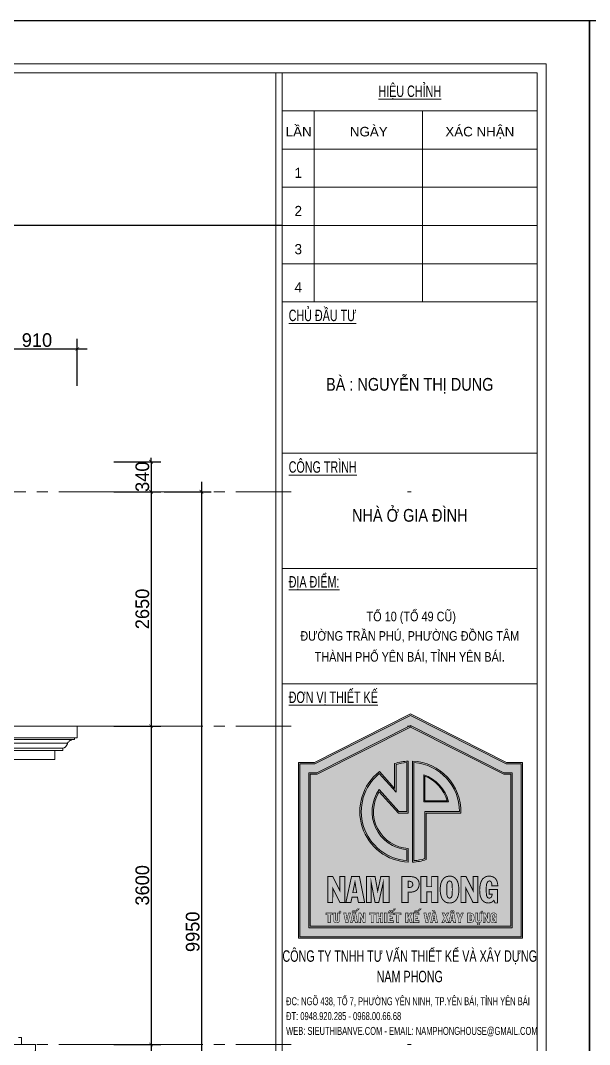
# Model space of a CAD drawing. Header units: millimetres. Extents: x 1832547 to 2001569, y -558009 to -417808.
# Drawn here: x 1930443 to 1936872, y -523644 to -512066 of the extents above; entities that cross this region are included whole.
import ezdxf
from ezdxf.enums import TextEntityAlignment as Align

# ---------------------------------------------------------------- set-up
doc = ezdxf.new("R2010")
doc.units = ezdxf.units.MM
doc.header["$MEASUREMENT"] = 0
doc.linetypes.add('CENTER', pattern=[2, 1.25, -0.25, 0.25, -0.25])
doc.layers.get('0').update_dxf_attribs({"linetype": 'CONTINUOUS'})
doc.layers.get('DEFPOINTS').update_dxf_attribs({"linetype": 'CONTINUOUS'})
for name, color, linetype, lineweight in [('CA. TUONG', 30, 'CONTINUOUS', 30), ('CA.dim 08', 8, 'CONTINUOUS', 13), ('CA.manh 08', 8, 'CONTINUOUS', 9), ('CA.thay 145', 145, 'CONTINUOUS', 18), ('CA.tim 67', 67, 'CENTER', 9), ('NP-HATCH', 251, 'CONTINUOUS', 15)]:
    doc.layers.add(name, color=color, linetype=linetype, lineweight=lineweight)
doc.styles.get("Standard").update_dxf_attribs({"font": 'roman.shx'})
doc.styles.add('VH01-VNAVANTH', font='Vhavan.ttf', dxfattribs={"width": 0.8})
doc.styles.add('VH02-VNARIALH', font='Vharial.ttf', dxfattribs={"width": 0.8})
doc.styles.add('VH03-VNHELVETLNSH', font='Vhhels.ttf')
doc.dimstyles.new('CA 70', dxfattribs={"dimscale": 0.7, "dimtxt": 220, "dimasz": 60, "dimexe": 160, "dimexo": 0, "dimgap": 30, "dimtad": 1, "dimdec": 0, "dimrnd": 5, "dimzin": 0, "dimdsep": 46, "dimtxsty": 'Standard', "dimblk": 'ARCHTICK', "dimcen": 0.09, "dimdle": 160, "dimclrd": 256, "dimclre": 256, "dimclrt": 255, "dimadec": 0, "dimazin": 0, "dimtfac": 1, "dimtdec": 0, "dimtix": 1, "dimtmove": 2, "dimatfit": 3, "dimldrblk": 'DOT', "dimfxl": 600, "dimfxlon": 1, "dimtolj": 1, "dimtzin": 0, "dimarcsym": 0})

# ---------------------------------------------------------------- blocks, each defined once
blk = doc.blocks.new('A$C2d76a15f')
at = {"true_color": 0xf67c37}
h = blk.add_hatch(color=30, dxfattribs=at)
h.dxf.hatch_style = 1
h.paths.add_polyline_path([(26594, 11499, 0.393066), (26118, 12011), (26118, 10987, 0.05605), (26231, 11008), (26231, 11499)], flags=0)
h.paths.add_polyline_path([(26221, 11602), (26221, 11885, -0.247253), (26479, 11602)], flags=0)
h.paths.add_polyline_path([(26231, 11612), (26231, 11870, -0.229223), (26465, 11612)], flags=0)
h.paths.add_polyline_path([(26044, 12011, 0.05605), (25931, 11990), (25931, 11701), (25756, 11896, 0.677515), (26044, 10987), (26044, 11100, -0.576232), (25754, 11730), (25961, 11499), (26044, 11499)], flags=0)
h.paths.add_polyline_path([(26081, 12502), (25082, 11998), (24926, 11998), (24926, 10192), (27236, 10192), (27236, 11998), (27081, 11998)])
h.paths.add_polyline_path([(27058, 11905), (27143, 11905), (27143, 10286), (25019, 10286), (25019, 11905), (25104, 11905), (26081, 12398)], flags=16)
h.paths.add_polyline_path([(27055, 11890), (27128, 11890), (27128, 10301), (25034, 10301), (25034, 11890), (25107, 11890), (26081, 12381)], flags=0)
h.paths.add_polyline_path([(26609, 11484), (26246, 11484), (26246, 10997, -0.068997), (26103, 10971), (26103, 12027, -0.410167)], flags=0)
h.paths.add_polyline_path([(26594, 11499), (26231, 11499), (26231, 11008, -0.05605), (26118, 10987), (26118, 12011, -0.393066)], flags=0)
h.paths.add_polyline_path([(26059, 12027), (26059, 11484), (25955, 11484), (25755, 11705, 0.57169), (26059, 11114), (26059, 10971, -0.698744), (25757, 11917), (25916, 11740), (25916, 12001, -0.068997)], flags=0)
h.paths.add_polyline_path([(26044, 12011), (26044, 11499), (25961, 11499), (25754, 11730, 0.576232), (26044, 11100), (26044, 10987, -0.677515), (25756, 11896), (25931, 11701), (25931, 11990, -0.05605)], flags=0)
at = {"true_color": 0xfffc00}
h = blk.add_hatch(color=2, dxfattribs=at)
h.dxf.hatch_style = 1
h.paths.add_polyline_path([(26465, 11612, 0.229223), (26231, 11870), (26231, 11612)], flags=0)
h.paths.add_polyline_path([(27128, 11890), (27055, 11890), (26081, 12381), (25107, 11890), (25034, 11890), (25034, 10301), (27128, 10301)])
h.paths.add_polyline_path([(26246, 10997, -0.068997), (26103, 10971), (26103, 12027, -0.410167), (26609, 11484), (26246, 11484)], flags=16)
h.paths.add_polyline_path([(26231, 11008, -0.05605), (26118, 10987), (26118, 12011, -0.393066), (26594, 11499), (26231, 11499)], flags=0)
h.paths.add_polyline_path([(26059, 11114), (26059, 10971, -0.698744), (25757, 11917), (25916, 11740), (25916, 12001, -0.068997), (26059, 12027), (26059, 11484), (25955, 11484), (25755, 11705, 0.57169)], flags=16)
h.paths.add_polyline_path([(26479, 11602), (26221, 11602), (26221, 11885, -0.247253)], flags=0)
h.paths.add_polyline_path([(26465, 11612), (26231, 11612), (26231, 11870, -0.229223)], flags=0)
h.paths.add_polyline_path([(26044, 11100), (26044, 10987, -0.677515), (25756, 11896), (25931, 11701), (25931, 11990, -0.05605), (26044, 12011), (26044, 11499), (25961, 11499), (25754, 11730, 0.576232)], flags=0)
at = {"true_color": 0xf67c37}
h = blk.add_hatch(color=30, dxfattribs=at)
h.dxf.hatch_style = 1
h.paths.add_polyline_path([(26231, 11499), (26594, 11499, 0.393066), (26118, 12011), (26118, 10987, 0.05605), (26231, 11008)])
h.paths.add_polyline_path([(26221, 11602), (26221, 11885, -0.247253), (26479, 11602)], flags=16)
h.paths.add_polyline_path([(26231, 11612), (26231, 11870, -0.229223), (26465, 11612)], flags=0)
h.paths.add_polyline_path([(26044, 12011, 0.05605), (25931, 11990), (25931, 11701), (25756, 11896, 0.677515), (26044, 10987), (26044, 11100, -0.576232), (25754, 11730), (25961, 11499), (26044, 11499)])
at = {"true_color": 0xfffc00}
h = blk.add_hatch(color=2, dxfattribs=at)
h.dxf.hatch_style = 1
h.paths.add_polyline_path([(26465, 11612, 0.229223), (26231, 11870), (26231, 11612)])
at = {"true_color": 0xf67c37}
h = blk.add_hatch(color=30, dxfattribs=at)
h.dxf.hatch_style = 1
h.paths.add_polyline_path([(25549, 10820), (25466, 10820), (25407, 10549), (25459, 10549), (25471, 10604), (25528, 10604), (25538, 10549), (25603, 10549)])
h.paths.add_polyline_path([(25479, 10652), (25502, 10762), (25520, 10652)], flags=16)
h.paths.add_polyline_path([(25672, 10756), (25712, 10549), (25750, 10549), (25795, 10749), (25795, 10549), (25858, 10549), (25858, 10820), (25772, 10820), (25739, 10668), (25712, 10820), (25623, 10820), (25623, 10549), (25671, 10549)])
h.paths.add_polyline_path([(26163, 10701), (26170, 10720), (26172, 10743), (26172, 10748), (26169, 10769), (26160, 10787), (26147, 10801), (26144, 10804), (26128, 10812), (26109, 10818), (26087, 10820), (25992, 10820), (25992, 10549), (26056, 10549), (26056, 10659), (26066, 10659), (26080, 10658), (26091, 10658), (26112, 10661), (26130, 10668), (26145, 10677), (26153, 10685)])
h.paths.add_polyline_path([(26056, 10705), (26056, 10771), (26067, 10771), (26076, 10771), (26094, 10764), (26101, 10757), (26107, 10738), (26105, 10728), (26094, 10713), (26087, 10709), (26067, 10705)], flags=16)
h.paths.add_polyline_path([(26366, 10820), (26303, 10820), (26303, 10715), (26253, 10715), (26253, 10820), (26189, 10820), (26189, 10549), (26253, 10549), (26253, 10660), (26303, 10660), (26303, 10549), (26366, 10549)])
h.paths.add_polyline_path([(26587, 10684), (26587, 10701), (26584, 10724), (26580, 10745), (26575, 10764), (26567, 10781), (26558, 10793), (26545, 10807), (26529, 10817), (26511, 10823), (26490, 10825), (26474, 10823), (26455, 10819), (26439, 10810), (26425, 10797), (26413, 10780), (26407, 10769), (26400, 10751), (26396, 10731), (26393, 10709), (26392, 10684), (26392, 10667), (26395, 10644), (26399, 10624), (26405, 10605), (26413, 10588), (26422, 10575), (26435, 10562), (26451, 10552), (26470, 10546), (26490, 10544), (26506, 10545), (26525, 10550), (26541, 10559), (26555, 10572), (26567, 10589), (26572, 10599), (26579, 10617), (26584, 10637), (26586, 10660)])
h.paths.add_polyline_path([(26461, 10714), (26462, 10735), (26464, 10750), (26464, 10750), (26474, 10769), (26490, 10775), (26507, 10768), (26515, 10749), (26517, 10735), (26518, 10713), (26519, 10684), (26518, 10655), (26517, 10633), (26515, 10619), (26515, 10619), (26506, 10600), (26489, 10594), (26473, 10601), (26464, 10620), (26462, 10633), (26461, 10655), (26460, 10685)], flags=16)
h.paths.add_polyline_path([(26660, 10700), (26735, 10549), (26786, 10549), (26786, 10820), (26735, 10820), (26735, 10674), (26662, 10820), (26609, 10820), (26609, 10549), (26660, 10549)])
h.paths.add_polyline_path([(26873, 10711), (26875, 10732), (26878, 10748), (26889, 10768), (26904, 10775), (26913, 10773), (26926, 10761), (26930, 10748), (26931, 10723), (26993, 10723), (26992, 10741), (26988, 10762), (26981, 10781), (26971, 10796), (26959, 10808), (26943, 10817), (26924, 10823), (26902, 10825), (26883, 10823), (26865, 10818), (26849, 10808), (26835, 10795), (26824, 10778), (26818, 10764), (26812, 10746), (26808, 10725), (26805, 10703), (26804, 10678), (26805, 10659), (26807, 10636), (26811, 10615), (26818, 10597), (26826, 10581), (26829, 10577), (26842, 10562), (26858, 10552), (26876, 10546), (26897, 10544), (26908, 10545), (26927, 10551), (26937, 10557), (26952, 10571), (26965, 10544), (26990, 10544), (26990, 10684), (26904, 10684), (26904, 10638), (26935, 10638), (26935, 10629), (26928, 10610), (26922, 10601), (26905, 10594), (26887, 10600), (26877, 10619), (26875, 10634), (26873, 10656), (26873, 10684)])
h.paths.add_polyline_path([(25395, 10820), (25345, 10820), (25344, 10674), (25271, 10820), (25218, 10820), (25218, 10549), (25269, 10549), (25270, 10700), (25345, 10549), (25395, 10549)])
h = blk.add_hatch(color=30, dxfattribs=at)
h.dxf.hatch_style = 1
h.paths.add_polyline_path([(26861, 10439), (26841, 10439), (26841, 10339), (26860, 10339), (26860, 10395), (26888, 10339), (26907, 10339), (26907, 10439), (26888, 10439), (26888, 10385)])
h.paths.add_polyline_path([(25245, 10420), (25266, 10420), (25266, 10439), (25200, 10439), (25200, 10420), (25221, 10420), (25221, 10339), (25245, 10339)])
h.paths.add_polyline_path([(25339, 10356), (25340, 10363), (25341, 10371), (25341, 10432), (25346, 10434), (25350, 10438), (25355, 10444), (25356, 10450), (25355, 10454), (25353, 10458), (25350, 10460), (25346, 10461), (25344, 10461), (25338, 10457), (25336, 10454), (25336, 10451), (25338, 10445), (25340, 10443), (25343, 10442), (25342, 10440), (25339, 10439), (25321, 10439), (25321, 10371), (25321, 10366), (25319, 10360), (25317, 10358), (25311, 10356), (25308, 10356), (25303, 10360), (25302, 10362), (25301, 10370), (25301, 10439), (25278, 10439), (25278, 10371), (25278, 10363), (25280, 10356), (25282, 10351), (25285, 10346), (25290, 10342), (25295, 10339), (25301, 10338), (25309, 10337), (25309, 10337), (25316, 10338), (25323, 10339), (25328, 10342), (25333, 10346), (25333, 10346), (25336, 10350)])
h.paths.add_polyline_path([(25408, 10439), (25384, 10439), (25405, 10339), (25430, 10339), (25455, 10439), (25435, 10439), (25419, 10369)])
h.paths.add_polyline_path([(25501, 10469), (25484, 10469), (25469, 10448), (25484, 10448), (25492, 10460), (25501, 10448), (25516, 10448)])
h.paths.add_polyline_path([(25545, 10482), (25525, 10482), (25513, 10461), (25526, 10461)])
h.paths.add_polyline_path([(25509, 10439), (25478, 10439), (25456, 10339), (25476, 10339), (25480, 10359), (25501, 10359), (25505, 10339), (25529, 10339)])
h.paths.add_polyline_path([(25498, 10377), (25483, 10377), (25492, 10418)], flags=16)
h.paths.add_polyline_path([(25562, 10439), (25542, 10439), (25542, 10339), (25561, 10339), (25561, 10395), (25589, 10339), (25608, 10339), (25608, 10439), (25589, 10439), (25589, 10385)])
h.paths.add_polyline_path([(25716, 10439), (25650, 10439), (25650, 10420), (25671, 10420), (25671, 10339), (25695, 10339), (25695, 10420), (25716, 10420)])
h.paths.add_polyline_path([(25751, 10439), (25727, 10439), (25727, 10339), (25751, 10339), (25751, 10380), (25770, 10380), (25770, 10339), (25793, 10339), (25793, 10439), (25770, 10439), (25770, 10400), (25751, 10400)])
h.paths.add_polyline_path([(25832, 10439), (25808, 10439), (25808, 10339), (25832, 10339)])
h.paths.add_polyline_path([(25903, 10439), (25845, 10439), (25845, 10339), (25903, 10339), (25903, 10359), (25868, 10359), (25868, 10380), (25892, 10380), (25892, 10399), (25868, 10399), (25868, 10420), (25903, 10420)])
h.paths.add_polyline_path([(25882, 10469), (25865, 10469), (25850, 10448), (25865, 10448), (25873, 10460), (25882, 10448), (25897, 10448)])
h.paths.add_polyline_path([(25926, 10482), (25906, 10482), (25894, 10461), (25907, 10461)])
h.paths.add_polyline_path([(25982, 10439), (25916, 10439), (25916, 10420), (25937, 10420), (25937, 10339), (25961, 10339), (25961, 10420), (25982, 10420)])
h.paths.add_polyline_path([(26055, 10439), (26031, 10439), (26031, 10339), (26055, 10339), (26055, 10367), (26065, 10382), (26078, 10339), (26101, 10339), (26081, 10406), (26101, 10439), (26078, 10439), (26055, 10396)])
h.paths.add_polyline_path([(26170, 10439), (26112, 10439), (26112, 10339), (26170, 10339), (26170, 10359), (26135, 10359), (26135, 10380), (26159, 10380), (26159, 10399), (26135, 10399), (26135, 10420), (26170, 10420)])
h.paths.add_polyline_path([(26149, 10469), (26132, 10469), (26117, 10448), (26132, 10448), (26140, 10460), (26149, 10448), (26164, 10448)])
h.paths.add_polyline_path([(26193, 10482), (26173, 10482), (26161, 10461), (26174, 10461)])
h.paths.add_polyline_path([(26291, 10439), (26272, 10439), (26256, 10369), (26245, 10439), (26221, 10439), (26242, 10339), (26266, 10339)])
h.paths.add_polyline_path([(26345, 10439), (26314, 10439), (26292, 10339), (26312, 10339), (26316, 10359), (26338, 10359), (26342, 10339), (26365, 10339)])
h.paths.add_polyline_path([(26328, 10418), (26335, 10377), (26319, 10377)], flags=16)
h.paths.add_polyline_path([(26329, 10469), (26309, 10469), (26328, 10448), (26341, 10448)])
h.paths.add_polyline_path([(26481, 10439), (26460, 10439), (26448, 10413), (26438, 10439), (26412, 10439), (26435, 10389), (26409, 10339), (26431, 10339), (26444, 10369), (26456, 10339), (26482, 10339), (26457, 10394)])
h.paths.add_polyline_path([(26535, 10439), (26504, 10439), (26482, 10339), (26502, 10339), (26506, 10359), (26528, 10359), (26531, 10339), (26555, 10339)])
h.paths.add_polyline_path([(26518, 10418), (26524, 10377), (26509, 10377)], flags=16)
h.paths.add_polyline_path([(26527, 10469), (26510, 10469), (26495, 10448), (26510, 10448), (26518, 10460), (26527, 10448), (26542, 10448)])
h.paths.add_polyline_path([(26586, 10439), (26561, 10439), (26584, 10378), (26584, 10339), (26608, 10339), (26608, 10379), (26634, 10439), (26613, 10439), (26598, 10400)])
h.paths.add_polyline_path([(26747, 10383), (26748, 10391), (26747, 10395), (26747, 10402), (26745, 10409), (26743, 10415), (26741, 10421), (26737, 10426), (26735, 10428), (26730, 10432), (26725, 10435), (26719, 10437), (26712, 10439), (26705, 10439), (26679, 10439), (26679, 10339), (26708, 10339), (26712, 10339), (26719, 10340), (26725, 10342), (26730, 10345), (26735, 10349), (26739, 10354), (26740, 10357), (26743, 10363), (26745, 10369), (26746, 10375)])
h.paths.add_polyline_path([(26703, 10421), (26705, 10421), (26705, 10421), (26711, 10420), (26716, 10417), (26720, 10411), (26721, 10406), (26722, 10400), (26722, 10392), (26722, 10389), (26722, 10381), (26721, 10374), (26720, 10369), (26719, 10367), (26716, 10361), (26711, 10358), (26706, 10357), (26703, 10357)], flags=16)
h.paths.add_polyline_path([(26783, 10439), (26760, 10439), (26760, 10371), (26760, 10363), (26762, 10356), (26764, 10351), (26767, 10346), (26772, 10342), (26777, 10339), (26783, 10338), (26791, 10337), (26791, 10337), (26798, 10338), (26805, 10339), (26810, 10342), (26815, 10345), (26818, 10350), (26821, 10356), (26822, 10363), (26823, 10371), (26823, 10432), (26828, 10434), (26833, 10438), (26833, 10438), (26837, 10444), (26838, 10450), (26837, 10454), (26835, 10458), (26832, 10460), (26828, 10461), (26826, 10461), (26820, 10457), (26818, 10454), (26818, 10451), (26820, 10445), (26823, 10443), (26825, 10442), (26824, 10440), (26821, 10439), (26803, 10439), (26803, 10371), (26803, 10366), (26801, 10360), (26799, 10358), (26793, 10356), (26790, 10356), (26785, 10360), (26784, 10362), (26783, 10370)])
h.paths.add_polyline_path([(26983, 10389), (26951, 10389), (26951, 10372), (26963, 10372), (26962, 10368), (26960, 10361), (26957, 10358), (26951, 10356), (26949, 10356), (26944, 10359), (26941, 10365), (26941, 10367), (26940, 10372), (26939, 10380), (26939, 10389), (26939, 10393), (26940, 10401), (26940, 10408), (26941, 10413), (26942, 10415), (26946, 10421), (26951, 10422), (26955, 10422), (26959, 10417), (26959, 10417), (26961, 10412), (26961, 10403), (26984, 10403), (26984, 10406), (26983, 10413), (26982, 10420), (26979, 10426), (26976, 10431), (26974, 10433), (26969, 10436), (26964, 10439), (26957, 10440), (26950, 10441), (26946, 10441), (26940, 10440), (26934, 10437), (26929, 10434), (26925, 10429), (26921, 10424), (26920, 10421), (26918, 10415), (26916, 10409), (26915, 10402), (26914, 10395), (26914, 10387), (26914, 10383), (26914, 10375), (26915, 10368), (26917, 10362), (26919, 10356), (26922, 10351), (26925, 10346), (26930, 10342), (26935, 10339), (26941, 10338), (26948, 10337), (26953, 10338), (26959, 10340), (26964, 10342), (26969, 10347), (26973, 10337), (26983, 10337)])
h.paths.add_polyline_path([(26800, 10333), (26783, 10333), (26783, 10316), (26800, 10316)])
at = {"layer": 'NP-HATCH'}
h = blk.add_hatch(color=256, dxfattribs=at)
h.dxf.hatch_style = 1
h.paths.add_polyline_path([(27251, 12013), (27084, 12013), (26081, 12519), (25078, 12013), (24911, 12013), (24911, 10177), (27251, 10177)])
h.paths.add_polyline_path([(27236, 10192), (24926, 10192), (24926, 11998), (25082, 11998), (26081, 12502), (27081, 11998), (27236, 11998)], flags=16)
h.paths.add_polyline_path([(27143, 10286), (25019, 10286), (25019, 11905), (25104, 11905), (26081, 12398), (27058, 11905), (27143, 11905)], flags=0)
h.paths.add_polyline_path([(27128, 10301), (25034, 10301), (25034, 11890), (25107, 11890), (26081, 12381), (27055, 11890), (27128, 11890)], flags=0)
h.paths.add_polyline_path([(26246, 10997, -0.068997), (26103, 10971), (26103, 12027, -0.410167), (26609, 11484), (26246, 11484)], flags=0)
h.paths.add_polyline_path([(26231, 11008, -0.05605), (26118, 10987), (26118, 12011, -0.393066), (26594, 11499), (26231, 11499)], flags=0)
h.paths.add_polyline_path([(26059, 10971, -0.698744), (25757, 11917), (25916, 11740), (25916, 12001, -0.068997), (26059, 12027), (26059, 11484), (25955, 11484), (25755, 11705, 0.57169), (26059, 11114)], flags=0)
h.paths.add_polyline_path([(26044, 10987, -0.677515), (25756, 11896), (25931, 11701), (25931, 11990, -0.05605), (26044, 12011), (26044, 11499), (25961, 11499), (25754, 11730, 0.576232), (26044, 11100)], flags=0)
h.paths.add_polyline_path([(26479, 11602), (26221, 11602), (26221, 11885, -0.247253)], flags=0)
h.paths.add_polyline_path([(26465, 11612), (26231, 11612), (26231, 11870, -0.229223)], flags=0)
h.paths.add_polyline_path([(26103, 12027), (26103, 10971, 0.068997), (26246, 10997), (26246, 11484), (26609, 11484, 0.410167)], flags=0)
h.paths.add_polyline_path([(26059, 12027, 0.068997), (25916, 12001), (25916, 11740), (25757, 11917, 0.698744), (26059, 10971), (26059, 11114, -0.57169), (25755, 11705), (25955, 11484), (26059, 11484)], flags=0)
h = blk.add_hatch(color=256, dxfattribs=at)
h.dxf.hatch_style = 1
h.paths.add_polyline_path([(25104, 11905), (25019, 11905), (25019, 10286), (27143, 10286), (27143, 11905), (27058, 11905), (26081, 12398)])
h.paths.add_polyline_path([(27128, 11890), (27055, 11890), (26081, 12381), (25107, 11890), (25034, 11890), (25034, 10301), (27128, 10301)], flags=16)
h.paths.add_polyline_path([(26059, 12027), (26059, 11484), (25955, 11484), (25755, 11705, 0.57169), (26059, 11114), (26059, 10971, -0.698744), (25757, 11917), (25916, 11740), (25916, 12001, -0.068997)], flags=0)
h.paths.add_polyline_path([(26103, 12027, -0.410167), (26609, 11484), (26246, 11484), (26246, 10997, -0.068997), (26103, 10971)], flags=0)
h.paths.add_polyline_path([(26044, 12011), (26044, 11499), (25961, 11499), (25754, 11730, 0.576232), (26044, 11100), (26044, 10987, -0.677515), (25756, 11896), (25931, 11701), (25931, 11990, -0.05605)], flags=0)
h.paths.add_polyline_path([(26118, 12011, -0.393066), (26594, 11499), (26231, 11499), (26231, 11008, -0.05605), (26118, 10987)], flags=0)
h.paths.add_polyline_path([(26221, 11885, -0.247253), (26479, 11602), (26221, 11602)], flags=0)
h.paths.add_polyline_path([(26231, 11870, -0.229223), (26465, 11612), (26231, 11612)], flags=0)
h = blk.add_hatch(color=256, dxfattribs=at)
h.dxf.hatch_style = 1
h.paths.add_polyline_path([(26103, 12027), (26103, 10971, 0.068997), (26246, 10997), (26246, 11484), (26609, 11484, 0.410167)])
h.paths.add_polyline_path([(26118, 12011), (26118, 10987, 0.05605), (26231, 11008), (26231, 11499), (26594, 11499, 0.393066)], flags=16)
h.paths.add_polyline_path([(26221, 11885, -0.247253), (26479, 11602), (26221, 11602)], flags=0)
h.paths.add_polyline_path([(26231, 11870, -0.229223), (26465, 11612), (26231, 11612)], flags=0)
h.paths.add_polyline_path([(26059, 12027, 0.068997), (25916, 12001), (25916, 11740), (25757, 11917, 0.698744), (26059, 10971), (26059, 11114, -0.57169), (25755, 11705), (25955, 11484), (26059, 11484)])
h.paths.add_polyline_path([(26044, 11100, -0.576232), (25754, 11730), (25961, 11499), (26044, 11499), (26044, 12011, 0.05605), (25931, 11990), (25931, 11701), (25756, 11896, 0.677515), (26044, 10987)], flags=16)
h = blk.add_hatch(color=256, dxfattribs=at)
h.dxf.hatch_style = 1
h.paths.add_polyline_path([(26221, 11885), (26221, 11602), (26479, 11602, 0.247253)])
h.paths.add_polyline_path([(26231, 11870), (26231, 11612), (26465, 11612, 0.229223)], flags=16)
at = {"color": 4, "linetype": 'Continuous', "lineweight": 18}
for p, q in [((27498, 19313), (1212, 19313)), ((27498, 453), (27498, 19313))]:
    blk.add_line(p, q, dxfattribs=at)
for p, q in [((27405, 19220), (1306, 19220)), ((27405, 546), (27405, 19220)), ((24743, 18820), (27405, 18820)), ((24743, 18421), (27405, 18421)), ((24743, 16824), (27405, 16824)), ((24743, 15245), (27405, 15245)), ((24743, 14039), (27405, 14039)), ((24743, 12834), (27405, 12834))]:
    blk.add_line(p, q)
at = {"linetype": 'Continuous', "lineweight": 18, "ltscale": 100}
for p, q in [((24677, 546), (24677, 19220)), ((24743, 546), (24743, 19220))]:
    blk.add_line(p, q, dxfattribs=at)
at = {"color": 8, "linetype": 'Continuous', "lineweight": 18, "ltscale": 100}
blk.add_line((25076, 16824), (25076, 18820), dxfattribs=at)
at = {"color": 8}
for p, q in [((26207, 16824), (26207, 18820)), ((24743, 18022), (27405, 18022)), ((24743, 17622), (27405, 17622)), ((24743, 17223), (27405, 17223))]:
    blk.add_line(p, q, dxfattribs=at)
for points in [[(27251, 12013), (27084, 12013), (26081, 12519), (25078, 12013), (24911, 12013), (24911, 10177), (27251, 10177)], [(27236, 11998), (27081, 11998), (26081, 12502), (25082, 11998), (24926, 11998), (24926, 10192), (27236, 10192)], [(27143, 10286), (25019, 10286), (25019, 11905), (25104, 11905), (26081, 12398), (27058, 11905), (27143, 11905)], [(27128, 10301), (25034, 10301), (25034, 11890), (25107, 11890), (26081, 12381), (27055, 11890), (27128, 11890)]]:
    blk.add_lwpolyline(points, close=True)
for points in [[(26059, 10971, -0.698744), (25757, 11917), (25916, 11740), (25916, 12001, -0.068997), (26059, 12027), (26059, 11484), (25955, 11484), (25755, 11705, 0.57169), (26059, 11114)], [(26044, 12011, 0.05605), (25931, 11990), (25931, 11701), (25756, 11896, 0.677515), (26044, 10987), (26044, 11100, -0.576232), (25754, 11730), (25961, 11499), (26044, 11499)], [(26044, 10987, -0.677515), (25756, 11896), (25931, 11701), (25931, 11990, -0.05605), (26044, 12011), (26044, 11499), (25961, 11499), (25754, 11730, 0.576232), (26044, 11100)], [(26609, 11484), (26246, 11484), (26246, 10997, -0.068997), (26103, 10971), (26103, 12027, -0.410167)], [(26118, 12011), (26118, 10987, 0.05605), (26231, 11008), (26231, 11499), (26594, 11499, 0.393066)], [(26594, 11499), (26231, 11499), (26231, 11008, -0.05605), (26118, 10987), (26118, 12011, -0.393066)], [(26479, 11602), (26221, 11602), (26221, 11885, -0.247253)], [(26231, 11612), (26231, 11870, -0.229223), (26465, 11612)], [(26465, 11612), (26231, 11612), (26231, 11870, -0.229223)]]:
    blk.add_lwpolyline(points, format="xyb", close=True)
at = {"layer": 'DEFPOINTS', "ltscale": 600}
for p, q in [((0, 0), (0, 19765)), ((0, 19765), (27951, 19765)), ((27951, 19765), (27951, 0))]:
    blk.add_line(p, q, dxfattribs=at)
at = {"layer": 'NP-HATCH'}
for points, const_width in [([(25395, 10820), (25345, 10820), (25344, 10674), (25271, 10820), (25218, 10820), (25218, 10549), (25269, 10549), (25270, 10700), (25345, 10549), (25395, 10549)], 10), ([(25549, 10820), (25466, 10820), (25407, 10549), (25459, 10549), (25471, 10604), (25528, 10604), (25538, 10549), (25603, 10549)], 10), ([(25672, 10756), (25712, 10549), (25750, 10549), (25795, 10749), (25795, 10549), (25858, 10549), (25858, 10820), (25772, 10820), (25739, 10668), (25712, 10820), (25623, 10820), (25623, 10549), (25671, 10549)], 10), ([(26163, 10701), (26170, 10720), (26172, 10743), (26172, 10748), (26169, 10769), (26160, 10787), (26147, 10801), (26144, 10804), (26128, 10812), (26109, 10818), (26087, 10820), (25992, 10820), (25992, 10549), (26056, 10549), (26056, 10659), (26066, 10659), (26080, 10658), (26091, 10658), (26112, 10661), (26130, 10668), (26145, 10677), (26153, 10685)], 10), ([(26366, 10820), (26303, 10820), (26303, 10715), (26253, 10715), (26253, 10820), (26189, 10820), (26189, 10549), (26253, 10549), (26253, 10660), (26303, 10660), (26303, 10549), (26366, 10549)], 10), ([(26587, 10684), (26587, 10701), (26584, 10724), (26580, 10745), (26575, 10764), (26567, 10781), (26558, 10793), (26545, 10807), (26529, 10817), (26511, 10823), (26490, 10825), (26474, 10823), (26455, 10819), (26439, 10810), (26425, 10797), (26413, 10780), (26407, 10769), (26400, 10751), (26396, 10731), (26393, 10709), (26392, 10684), (26392, 10667), (26395, 10644), (26399, 10624), (26405, 10605), (26413, 10588), (26422, 10575), (26435, 10562), (26451, 10552), (26470, 10546), (26490, 10544), (26506, 10545), (26525, 10550), (26541, 10559), (26555, 10572), (26567, 10589), (26572, 10599), (26579, 10617), (26584, 10637), (26586, 10660)], 10), ([(26660, 10700), (26735, 10549), (26786, 10549), (26786, 10820), (26735, 10820), (26735, 10674), (26662, 10820), (26609, 10820), (26609, 10549), (26660, 10549)], 10), ([(26873, 10711), (26875, 10732), (26878, 10748), (26889, 10768), (26904, 10775), (26913, 10773), (26926, 10761), (26930, 10748), (26931, 10723), (26993, 10723), (26992, 10741), (26988, 10762), (26981, 10781), (26971, 10796), (26959, 10808), (26943, 10817), (26924, 10823), (26902, 10825), (26883, 10823), (26865, 10818), (26849, 10808), (26835, 10795), (26824, 10778), (26818, 10764), (26812, 10746), (26808, 10725), (26805, 10703), (26804, 10678), (26805, 10659), (26807, 10636), (26811, 10615), (26818, 10597), (26826, 10581), (26829, 10577), (26842, 10562), (26858, 10552), (26876, 10546), (26897, 10544), (26908, 10545), (26927, 10551), (26937, 10557), (26952, 10571), (26965, 10544), (26990, 10544), (26990, 10684), (26904, 10684), (26904, 10638), (26935, 10638), (26935, 10629), (26928, 10610), (26922, 10601), (26905, 10594), (26887, 10600), (26877, 10619), (26875, 10634), (26873, 10656), (26873, 10684)], 10), ([(25479, 10652), (25502, 10762), (25520, 10652)], 10), ([(26056, 10705), (26056, 10771), (26067, 10771), (26076, 10771), (26094, 10764), (26101, 10757), (26107, 10738), (26105, 10728), (26094, 10713), (26087, 10709), (26067, 10705)], 10), ([(26461, 10714), (26462, 10735), (26464, 10750), (26464, 10750), (26474, 10769), (26490, 10775), (26507, 10768), (26515, 10749), (26517, 10735), (26518, 10713), (26519, 10684), (26518, 10655), (26517, 10633), (26515, 10619), (26515, 10619), (26506, 10600), (26489, 10594), (26473, 10601), (26464, 10620), (26462, 10633), (26461, 10655), (26460, 10685)], 10), ([(25245, 10420), (25266, 10420), (25266, 10439), (25200, 10439), (25200, 10420), (25221, 10420), (25221, 10339), (25245, 10339)], 5), ([(25339, 10356), (25340, 10363), (25341, 10371), (25341, 10432), (25346, 10434), (25350, 10438), (25355, 10444), (25356, 10450), (25355, 10454), (25353, 10458), (25350, 10460), (25346, 10461), (25344, 10461), (25338, 10457), (25336, 10454), (25336, 10451), (25338, 10445), (25340, 10443), (25343, 10442), (25342, 10440), (25339, 10439), (25321, 10439), (25321, 10371), (25321, 10366), (25319, 10360), (25317, 10358), (25311, 10356), (25308, 10356), (25303, 10360), (25302, 10362), (25301, 10370), (25301, 10439), (25278, 10439), (25278, 10371), (25278, 10363), (25280, 10356), (25282, 10351), (25285, 10346), (25290, 10342), (25295, 10339), (25301, 10338), (25309, 10337), (25309, 10337), (25316, 10338), (25323, 10339), (25328, 10342), (25333, 10346), (25333, 10346), (25336, 10350)], 5), ([(25408, 10439), (25384, 10439), (25405, 10339), (25430, 10339), (25455, 10439), (25435, 10439), (25419, 10369)], 5), ([(25509, 10439), (25478, 10439), (25456, 10339), (25476, 10339), (25480, 10359), (25501, 10359), (25505, 10339), (25529, 10339)], 5), ([(25501, 10469), (25484, 10469), (25469, 10448), (25484, 10448), (25492, 10460), (25501, 10448), (25516, 10448)], 5), ([(25498, 10377), (25483, 10377), (25492, 10418)], 5), ([(25545, 10482), (25525, 10482), (25513, 10461), (25526, 10461)], 5), ([(25562, 10439), (25542, 10439), (25542, 10339), (25561, 10339), (25561, 10395), (25589, 10339), (25608, 10339), (25608, 10439), (25589, 10439), (25589, 10385)], 5), ([(25716, 10439), (25650, 10439), (25650, 10420), (25671, 10420), (25671, 10339), (25695, 10339), (25695, 10420), (25716, 10420)], 5), ([(25751, 10439), (25727, 10439), (25727, 10339), (25751, 10339), (25751, 10380), (25770, 10380), (25770, 10339), (25793, 10339), (25793, 10439), (25770, 10439), (25770, 10400), (25751, 10400)], 5), ([(25832, 10439), (25808, 10439), (25808, 10339), (25832, 10339)], 5), ([(25903, 10439), (25845, 10439), (25845, 10339), (25903, 10339), (25903, 10359), (25868, 10359), (25868, 10380), (25892, 10380), (25892, 10399), (25868, 10399), (25868, 10420), (25903, 10420)], 5), ([(25882, 10469), (25865, 10469), (25850, 10448), (25865, 10448), (25873, 10460), (25882, 10448), (25897, 10448)], 5), ([(25926, 10482), (25906, 10482), (25894, 10461), (25907, 10461)], 5), ([(25982, 10439), (25916, 10439), (25916, 10420), (25937, 10420), (25937, 10339), (25961, 10339), (25961, 10420), (25982, 10420)], 5), ([(26055, 10439), (26031, 10439), (26031, 10339), (26055, 10339), (26055, 10367), (26065, 10382), (26078, 10339), (26101, 10339), (26081, 10406), (26101, 10439), (26078, 10439), (26055, 10396)], 5), ([(26170, 10439), (26112, 10439), (26112, 10339), (26170, 10339), (26170, 10359), (26135, 10359), (26135, 10380), (26159, 10380), (26159, 10399), (26135, 10399), (26135, 10420), (26170, 10420)], 5), ([(26149, 10469), (26132, 10469), (26117, 10448), (26132, 10448), (26140, 10460), (26149, 10448), (26164, 10448)], 5), ([(26193, 10482), (26173, 10482), (26161, 10461), (26174, 10461)], 5), ([(26291, 10439), (26272, 10439), (26256, 10369), (26245, 10439), (26221, 10439), (26242, 10339), (26266, 10339)], 5), ([(26345, 10439), (26314, 10439), (26292, 10339), (26312, 10339), (26316, 10359), (26338, 10359), (26342, 10339), (26365, 10339)], 5), ([(26329, 10469), (26309, 10469), (26328, 10448), (26341, 10448)], 5), ([(26328, 10418), (26335, 10377), (26319, 10377)], 5), ([(26481, 10439), (26460, 10439), (26448, 10413), (26438, 10439), (26412, 10439), (26435, 10389), (26409, 10339), (26431, 10339), (26444, 10369), (26456, 10339), (26482, 10339), (26457, 10394)], 5), ([(26535, 10439), (26504, 10439), (26482, 10339), (26502, 10339), (26506, 10359), (26528, 10359), (26531, 10339), (26555, 10339)], 5), ([(26527, 10469), (26510, 10469), (26495, 10448), (26510, 10448), (26518, 10460), (26527, 10448), (26542, 10448)], 5), ([(26518, 10418), (26524, 10377), (26509, 10377)], 5), ([(26586, 10439), (26561, 10439), (26584, 10378), (26584, 10339), (26608, 10339), (26608, 10379), (26634, 10439), (26613, 10439), (26598, 10400)], 5), ([(26747, 10383), (26748, 10391), (26747, 10395), (26747, 10402), (26745, 10409), (26743, 10415), (26741, 10421), (26737, 10426), (26735, 10428), (26730, 10432), (26725, 10435), (26719, 10437), (26712, 10439), (26705, 10439), (26679, 10439), (26679, 10339), (26708, 10339), (26712, 10339), (26719, 10340), (26725, 10342), (26730, 10345), (26735, 10349), (26739, 10354), (26740, 10357), (26743, 10363), (26745, 10369), (26746, 10375)], 5), ([(26703, 10421), (26705, 10421), (26705, 10421), (26711, 10420), (26716, 10417), (26720, 10411), (26721, 10406), (26722, 10400), (26722, 10392), (26722, 10389), (26722, 10381), (26721, 10374), (26720, 10369), (26719, 10367), (26716, 10361), (26711, 10358), (26706, 10357), (26703, 10357)], 5), ([(26783, 10439), (26760, 10439), (26760, 10371), (26760, 10363), (26762, 10356), (26764, 10351), (26767, 10346), (26772, 10342), (26777, 10339), (26783, 10338), (26791, 10337), (26791, 10337), (26798, 10338), (26805, 10339), (26810, 10342), (26815, 10345), (26818, 10350), (26821, 10356), (26822, 10363), (26823, 10371), (26823, 10432), (26828, 10434), (26833, 10438), (26833, 10438), (26837, 10444), (26838, 10450), (26837, 10454), (26835, 10458), (26832, 10460), (26828, 10461), (26826, 10461), (26820, 10457), (26818, 10454), (26818, 10451), (26820, 10445), (26823, 10443), (26825, 10442), (26824, 10440), (26821, 10439), (26803, 10439), (26803, 10371), (26803, 10366), (26801, 10360), (26799, 10358), (26793, 10356), (26790, 10356), (26785, 10360), (26784, 10362), (26783, 10370)], 5), ([(26861, 10439), (26841, 10439), (26841, 10339), (26860, 10339), (26860, 10395), (26888, 10339), (26907, 10339), (26907, 10439), (26888, 10439), (26888, 10385)], 5), ([(26983, 10389), (26951, 10389), (26951, 10372), (26963, 10372), (26962, 10368), (26960, 10361), (26957, 10358), (26951, 10356), (26949, 10356), (26944, 10359), (26941, 10365), (26941, 10367), (26940, 10372), (26939, 10380), (26939, 10389), (26939, 10393), (26940, 10401), (26940, 10408), (26941, 10413), (26942, 10415), (26946, 10421), (26951, 10422), (26955, 10422), (26959, 10417), (26959, 10417), (26961, 10412), (26961, 10403), (26984, 10403), (26984, 10406), (26983, 10413), (26982, 10420), (26979, 10426), (26976, 10431), (26974, 10433), (26969, 10436), (26964, 10439), (26957, 10440), (26950, 10441), (26946, 10441), (26940, 10440), (26934, 10437), (26929, 10434), (26925, 10429), (26921, 10424), (26920, 10421), (26918, 10415), (26916, 10409), (26915, 10402), (26914, 10395), (26914, 10387), (26914, 10383), (26914, 10375), (26915, 10368), (26917, 10362), (26919, 10356), (26922, 10351), (26925, 10346), (26930, 10342), (26935, 10339), (26941, 10338), (26948, 10337), (26953, 10338), (26959, 10340), (26964, 10342), (26969, 10347), (26973, 10337), (26983, 10337)], 5), ([(26800, 10333), (26783, 10333), (26783, 10316), (26800, 10316)], 5)]:
    blk.add_lwpolyline(points, close=True, dxfattribs=dict(at, const_width=const_width))
at = {"color": 140, "linetype": 'Continuous', "lineweight": 18, "style": 'VH01-VNAVANTH', "width": 0.7}
blk.add_text('%%uHiÖu ChØnh', height=119.79, dxfattribs=at).set_placement((26074, 19026), align=Align.MIDDLE_CENTER)
at = {"color": 140, "linetype": 'Continuous', "lineweight": 18, "style": 'VH02-VNARIALH'}
blk.add_text('lÇn', height=99.8, dxfattribs=at).set_placement((24779, 18554))
for s, p in [('ngµy', (25646, 18554)), ('x¸c nhËn', (26806, 18554))]:
    blk.add_text(s, height=99.8, dxfattribs=at).set_placement(p, align=Align.CENTER)
at = {"color": 140, "linetype": 'Continuous', "lineweight": 18, "style": 'VH03-VNHELVETLNSH'}
for s, p in [('1', (24910, 18174)), ('2', (24910, 17775)), ('3', (24910, 17376)), ('4', (24910, 16977))]:
    blk.add_text(s, height=106, dxfattribs=at).set_placement(p, align=Align.MIDDLE_CENTER)
at = {"color": 140, "linetype": 'Continuous', "lineweight": 18, "style": 'VH01-VNAVANTH', "width": 0.7}
for s, p in [('%%uchñ ®Çu t\xad', (24810, 16624)), ('%%uC«ng tr×nh', (24810, 15040)), ('%%u§Þa §iÓm:', (24810, 13840)), ('%%u®¬n vÞ thiÕt kÕ', (24810, 12634))]:
    blk.add_text(s, height=119.79, dxfattribs=at).set_placement(p)
at = {"color": 140, "linetype": 'Continuous', "lineweight": 18, "style": 'VH01-VNAVANTH'}
for s, height, width, p in [('bµ : nguyÔn thÞ dung', 133.1, 0.85, (26074, 15897)), ('nhµ ë gia ®×nh', 133.1, 0.85, (26074, 14528)), (' tæ 10 (tæ 49 cò)', 99.82, 0.85, (26074, 13488)), ('®\xadêng trÇn phó, ph\xadêng ®ång t©m', 99.82, 0.85, (26074, 13285)), ('thµnh phè yªn b¸i, tØnh yªn b¸i.', 99.82, 0.85, (26074, 13066)), ('c«ng ty tnhh t\xad vÊn thiÕt kÕ vµ x©y dùng', 119.79, 0.7, (26074, 9930)), ('nam phong', 119.8, 0.7, (26074, 9716))]:
    blk.add_text(s, height=height, dxfattribs=dict(at, width=width)).set_placement(p, align=Align.CENTER)
at = {"color": 8, "linetype": 'Continuous', "lineweight": 18, "style": 'VH02-VNARIALH', "width": 0.65}
for s, p in [('®c: ngâ 438, tæ 7, ph\xadêng yªn ninh, tp.yªn b¸i, tØnh yªn b¸i', (24783, 9476)), ('®t: 0948.920.285 - 0968.00.66.68', (24783, 9321)), ('web: sieuthibanve.com - email: namphonghouse@gmail.com', (24783, 9166))]:
    blk.add_text(s, height=83.19, dxfattribs=at).set_placement(p)
blk = doc.blocks.new('_ArchTick')
at = {"color": 1, "linetype": 'ByBlock', "const_width": 0.15}
blk.add_lwpolyline([(-0.5, -0.5), (0.5, 0.5)], dxfattribs=at)
blk = doc.blocks.new('*D170')
at = {"layer": 'CA.manh 08', "lineweight": -2, "transparency": 16777216}
for p, q in [((1931498, -517054), (1932030, -517054)), ((1931918, -517054), (1931918, -517012)), ((1931918, -517054), (1931918, -517394)), ((1931498, -517394), (1932030, -517394)), ((1931918, -517394), (1931918, -517436))]:
    blk.add_line(p, q, dxfattribs=at)
at = {"layer": 'DEFPOINTS', "color": 0, "transparency": 16777216}
for p in [(1928501, -517054), (1928564, -517394), (1931918, -517394)]:
    blk.add_point(p, dxfattribs=at)
at = {"layer": 'CA.manh 08', "lineweight": -2, "transparency": 16777216, "xscale": 42, "yscale": 42, "zscale": 42}
for p, rotation in [((1931918, -517054), 270), ((1931918, -517394), 90)]:
    blk.add_blockref('_ArchTick', p, dxfattribs=dict(at, rotation=rotation))
at = {"layer": 'CA.manh 08', "color": 255, "transparency": 16777216, "insert": (1931820, -517224), "char_height": 154, "attachment_point": 5, "rotation": 90}
blk.add_mtext('\\A1;340', dxfattribs=at)
blk = doc.blocks.new('_DOT')
at = {"color": 1, "linetype": 'ByBlock'}
blk.add_line((-0.5, 0), (-1, 0), dxfattribs=at)
at = {"color": 1, "linetype": 'ByBlock', "const_width": 0.5}
blk.add_lwpolyline([(-0.25, 0, 1), (0.25, 0, 1)], format="xyb", close=True, dxfattribs=at)
blk = doc.blocks.new('*D171')
at = {"layer": 'CA.manh 08', "lineweight": -2, "transparency": 16777216}
for p, q in [((1931918, -517282), (1931918, -520156)), ((1931498, -517394), (1932030, -517394)), ((1931498, -520044), (1932030, -520044))]:
    blk.add_line(p, q, dxfattribs=at)
at = {"layer": 'DEFPOINTS', "color": 0, "transparency": 16777216}
for p in [(1928564, -517394), (1931294, -520044), (1931918, -520044)]:
    blk.add_point(p, dxfattribs=at)
at = {"layer": 'CA.manh 08', "lineweight": -2, "transparency": 16777216, "xscale": 42, "yscale": 42, "zscale": 42}
for p, rotation in [((1931918, -517394), 90), ((1931918, -520044), 270)]:
    blk.add_blockref('_ArchTick', p, dxfattribs=dict(at, rotation=rotation))
at = {"layer": 'CA.manh 08', "color": 255, "transparency": 16777216, "insert": (1931820, -518719), "char_height": 154, "attachment_point": 5, "rotation": 90}
blk.add_mtext('\\A1;2650', dxfattribs=at)
blk = doc.blocks.new('*D172')
at = {"layer": 'CA.manh 08', "lineweight": -2, "transparency": 16777216}
for p, q in [((1931918, -519932), (1931918, -523756)), ((1931498, -520044), (1932030, -520044)), ((1931498, -523644), (1932030, -523644))]:
    blk.add_line(p, q, dxfattribs=at)
at = {"layer": 'DEFPOINTS', "color": 0, "transparency": 16777216}
for p in [(1931294, -520044), (1931294, -523644), (1931918, -523644)]:
    blk.add_point(p, dxfattribs=at)
at = {"layer": 'CA.manh 08', "lineweight": -2, "transparency": 16777216, "xscale": 42, "yscale": 42, "zscale": 42}
for p, rotation in [((1931918, -520044), 90), ((1931918, -523644), 270)]:
    blk.add_blockref('_ArchTick', p, dxfattribs=dict(at, rotation=rotation))
at = {"layer": 'CA.manh 08', "color": 255, "transparency": 16777216, "insert": (1931820, -521844), "char_height": 154, "attachment_point": 5, "rotation": 90}
blk.add_mtext('\\A1;3600', dxfattribs=at)
blk = doc.blocks.new('*D173')
at = {"layer": 'CA.manh 08', "lineweight": -2, "transparency": 16777216}
for p, q in [((1931918, -523532), (1931918, -527456)), ((1931498, -523644), (1932030, -523644)), ((1931498, -527344), (1932030, -527344))]:
    blk.add_line(p, q, dxfattribs=at)
at = {"layer": 'DEFPOINTS', "color": 0, "transparency": 16777216}
for p in [(1931294, -523644), (1931032, -527344), (1931918, -527344)]:
    blk.add_point(p, dxfattribs=at)
at = {"layer": 'CA.manh 08', "lineweight": -2, "transparency": 16777216, "xscale": 42, "yscale": 42, "zscale": 42}
for p, rotation in [((1931918, -523644), 90), ((1931918, -527344), 270)]:
    blk.add_blockref('_ArchTick', p, dxfattribs=dict(at, rotation=rotation))
at = {"layer": 'CA.manh 08', "color": 255, "transparency": 16777216, "insert": (1931820, -525494), "char_height": 154, "attachment_point": 5, "rotation": 90}
blk.add_mtext('\\A1;3700', dxfattribs=at)
blk = doc.blocks.new('*D175')
at = {"layer": 'CA.manh 08', "lineweight": -2, "transparency": 16777216}
for p, q in [((1932487, -517282), (1932487, -527456)), ((1932067, -517394), (1932599, -517394)), ((1932067, -527344), (1932599, -527344))]:
    blk.add_line(p, q, dxfattribs=at)
at = {"layer": 'DEFPOINTS', "color": 0, "transparency": 16777216}
for p in [(1931301, -517394), (1931301, -527344), (1932487, -527344)]:
    blk.add_point(p, dxfattribs=at)
at = {"layer": 'CA.manh 08', "lineweight": -2, "transparency": 16777216, "xscale": 42, "yscale": 42, "zscale": 42}
for p, rotation in [((1932487, -517394), 90), ((1932487, -527344), 270)]:
    blk.add_blockref('_ArchTick', p, dxfattribs=dict(at, rotation=rotation))
at = {"layer": 'CA.manh 08', "color": 255, "transparency": 16777216, "insert": (1932389, -522369), "char_height": 154, "attachment_point": 5, "rotation": 90}
blk.add_mtext('\\A1;9950', dxfattribs=at)
blk = doc.blocks.new('*D610')
at = {"layer": 'CA.dim 08', "lineweight": -2, "transparency": 16777216}
for p, q in [((1930174, -516198), (1930174, -515666)), ((1931084, -516198), (1931084, -515666)), ((1930062, -515778), (1931196, -515778))]:
    blk.add_line(p, q, dxfattribs=at)
at = {"layer": 'DEFPOINTS', "color": 0, "transparency": 16777216}
for p in [(1931084, -515778), (1930174, -516756), (1931084, -520044)]:
    blk.add_point(p, dxfattribs=at)
at = {"layer": 'CA.dim 08', "lineweight": -2, "transparency": 16777216, "xscale": 42, "yscale": 42, "zscale": 42, "rotation": 180}
blk.add_blockref('_ArchTick', (1930174, -515778), dxfattribs=at)
at = {"layer": 'CA.dim 08', "lineweight": -2, "transparency": 16777216, "xscale": 42, "yscale": 42, "zscale": 42}
blk.add_blockref('_ArchTick', (1931084, -515778), dxfattribs=at)
at = {"layer": 'CA.dim 08', "color": 255, "transparency": 16777216, "insert": (1930629, -515680), "char_height": 154, "attachment_point": 5}
blk.add_mtext('\\A1;910', dxfattribs=at)

msp = doc.modelspace()

# ---------------------------------------------------------------- linework, layer by layer
at = {"layer": 'CA. TUONG'}
msp.add_lwpolyline([(1933401.1, -514383.7), (1908111.8, -514383.7)], dxfattribs=at)
at = {"layer": 'CA.manh 08'}
for points in [[(1931052, -520194.4), (1915706.7, -520194.4)], [(1930974.3, -520234.7), (1915784.4, -520234.6)], [(1930921.8, -520292.5), (1915836.9, -520292.5)]]:
    msp.add_lwpolyline(points, dxfattribs=at)
at = {"layer": 'CA.thay 145'}
for p, q in [((1930419.5, -523565.6), (1930455.4, -523565.6)), ((1930455.4, -523565.6), (1930455.4, -523643.6))]:
    msp.add_line(p, q, dxfattribs=at)
for points in [[(1931084.3, -520043.6), (1915674.3, -520043.6)], [(1930817.5, -520043.6), (1930817.5, -520043.6), (1931084.3, -520043.6), (1931084.3, -520177.7), (1931052, -520177.7), (1931052, -520194.4), (1931033.5, -520194.4), (1931027.1, -520196.1), (1931020.8, -520198.3), (1931014.7, -520200.9), (1931008.7, -520203.9), (1931003, -520207.2), (1930997.5, -520211), (1930992.2, -520215.1), (1930987.3, -520219.5), (1930982.6, -520224.3), (1930978.3, -520229.3), (1930974.3, -520234.7), (1930973.6, -520239.2), (1930972.6, -520243.7), (1930971.2, -520248.2), (1930969.6, -520252.5), (1930967.7, -520256.7), (1930965.5, -520260.8), (1930963, -520264.7), (1930960.3, -520268.4), (1930957.3, -520271.9), (1930954, -520275.2), (1930950.6, -520278.3), (1930946.9, -520281.2), (1930943.1, -520283.8), (1930939.1, -520286.1), (1930935, -520288.1), (1930930.7, -520289.9), (1930926.3, -520291.3), (1930921.8, -520292.5), (1930921.8, -520318.7), (1930898.6, -520318.8), (1930832.5, -520318.8), (1930832.5, -520420.8), (1930817.5, -520420.8), (1930817.5, -520420.8)], [(1931084.3, -520177.7), (1915674.3, -520177.7)], [(1930832.5, -520318.8), (1915926.2, -520318.8)], [(1930817.5, -520420.8), (1915926.2, -520420.8)], [(1930454.3, -523643.6), (1930614.3, -523643.6), (1930614.3, -523718.6), (1930599.3, -523718.6), (1930599.4, -523722.6), (1930598.9, -523726.6), (1930597.9, -523730.5), (1930596.2, -523734.2), (1930594.1, -523737.6), (1930591.4, -523740.7), (1930588.4, -523743.3), (1930585, -523745.4), (1930581.3, -523747.1), (1930577.4, -523748.2), (1930573.4, -523748.7), (1930569.3, -523748.7), (1930569.3, -523763.6), (1930529.3, -523763.6), (1930529.3, -523943.6), (1930579.3, -523943.6), (1930579.3, -523993.6), (1930454.3, -523993.6)]]:
    msp.add_lwpolyline(points, dxfattribs=at)
at = {"layer": 'CA.tim 67', "ltscale": 500}
for points in [[(1933501.9, -517393.6), (1908039.8, -517393.6)], [(1934858.8, -517393.6), (1934813.8, -517393.6)], [(1933501.9, -520043.6), (1908039.8, -520043.6)], [(1934858.8, -520043.6), (1934813.8, -520043.6)], [(1933501.9, -523643.6), (1924198.4, -523643.6)], [(1934858.8, -523643.6), (1934813.8, -523643.6)]]:
    msp.add_lwpolyline(points, dxfattribs=at)

# ---------------------------------------------------------------- block references
at = {"layer": 'CA.thay 145', "xscale": 1.082069156961423, "yscale": 1.082069156961423, "zscale": 1.082069156961423}
for p in [(1906627.1, -533453.1), (1936872, -533453.1)]:
    msp.add_blockref('A$C2d76a15f', p, dxfattribs=at)

# ---------------------------------------------------------------- dimensions: what is measured, and where the dimension line sits
at = {"layer": 'CA.dim 08'}
dim = msp.add_linear_dim(base=(1931084.3, -515778), p1=(1930174.3, -516756.3), p2=(1931084.3, -520043.6), dimstyle='CA 70', dxfattribs=at)
dim.commit()
dim.dimension.update_dxf_attribs({"geometry": '*D610', "text_midpoint": (1930629.3, -515680)})
at = {"layer": 'CA.manh 08'}
for base, p1, p2, picture, middle in [((1931918.1, -517393.6), (1928500.6, -517053.6), (1928563.9, -517393.6), '*D170', (1931820.1, -517223.6)), ((1931918.1, -520043.6), (1928563.9, -517393.6), (1931294, -520043.6), '*D171', (1931820.1, -518718.6)), ((1932487.3, -527343.6), (1931301.4, -517393.6), (1931301.4, -527343.6), '*D175', (1932389.3, -522368.6)), ((1931918.1, -523643.6), (1931294, -520043.6), (1931294, -523643.6), '*D172', (1931820.1, -521843.6)), ((1931918.1, -527343.6), (1931294, -523643.6), (1931031.8, -527343.6), '*D173', (1931820.1, -525493.6))]:
    dim = msp.add_linear_dim(base=base, p1=p1, p2=p2, angle=90, dimstyle='CA 70', dxfattribs=at)
    dim.commit()
    dim.dimension.update_dxf_attribs({"geometry": picture, "text_midpoint": middle})

doc.saveas('drawing.dxf')
